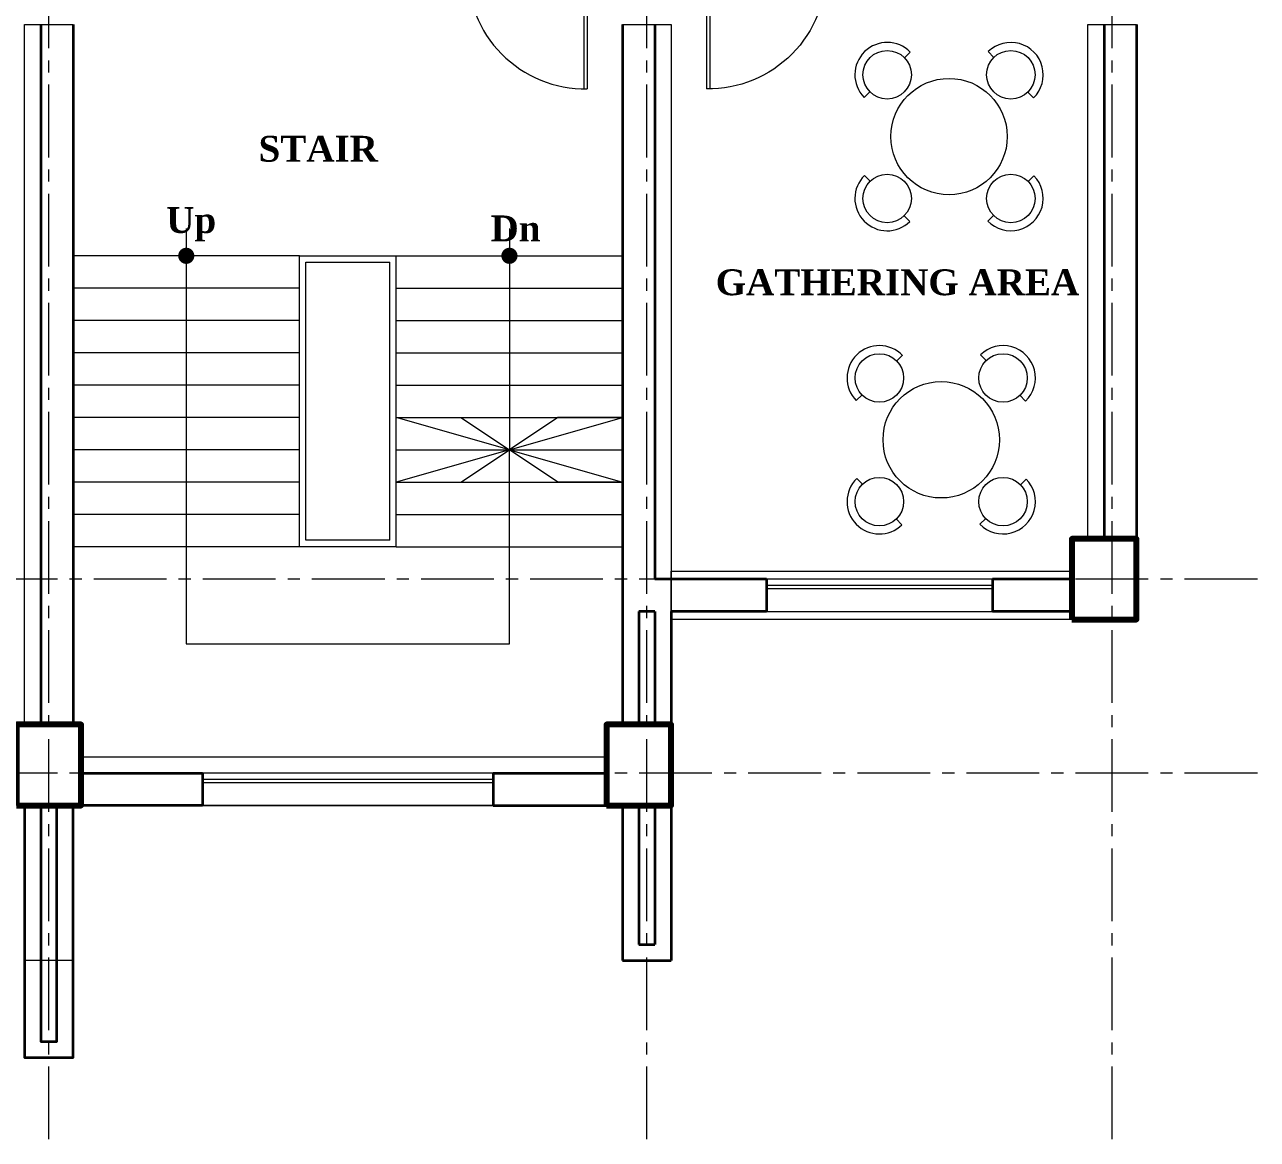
# Model space of a CAD drawing. Header units: feet. Extents: x 25261344 to 25389498, y 30010528 to 30074588.
# Drawn here: x 25364828.7 to 25365210, y 30072118.4 to 30072463.2 of the extents above; entities that cross this region are included whole.
import ezdxf

# ---------------------------------------------------------------- set-up
doc = ezdxf.new("R2010")
doc.units = ezdxf.units.FT
doc.header["$LTSCALE"] = 30
doc.header["$MEASUREMENT"] = 0
doc.linetypes.add('CENTER2', pattern=[1.125, 0.75, -0.125, 0.125, -0.125])
doc.layers.get('0').update_dxf_attribs({"lineweight": 5})
for name, color, linetype, lineweight in [('Column', 1, 'Continuous', 80), ('Dim-1', 7, 'Continuous', 9), ('Door', 32, 'Continuous', 5), ('Furnitures', 251, 'Continuous', 9), ('GRADE BEAM', 2, 'Continuous', 20), ('grid text', 252, 'CENTER2', 9), ('LINE', 193, 'Continuous', 9), ('rail', 224, 'Continuous', 9), ('STAIR', 243, 'Continuous', 13), ('TEXT', 7, 'Continuous', 18), ('WALL', 7, 'Continuous', 35), ('WIN', 142, 'Continuous', 20)]:
    doc.layers.add(name, color=color, linetype=linetype, lineweight=lineweight)
doc.styles.get("Standard").update_dxf_attribs({"font": 'timesbd.ttf'})

# ---------------------------------------------------------------- blocks, each defined once
blk = doc.blocks.new('FURN_GEN_020')
for p, q in [((-12805.42, 14462.38), (-12807.21, 14460.63)), ((-12781.3, 14462.53), (-12779.55, 14460.74)), ((-12819.71, 14448.39), (-12817.93, 14450.14)), ((-12767.31, 14448.24), (-12769.06, 14450.02)), ((-12819.56, 14424.27), (-12817.81, 14422.48)), ((-12767.15, 14424.11), (-12768.94, 14422.36)), ((-12805.57, 14409.97), (-12807.32, 14411.76)), ((-12781.45, 14410.12), (-12779.66, 14411.87))]:
    blk.add_line(p, q)
for centre, radius in [((-12812.57, 14455.38), 7.5), ((-12774.3, 14455.38), 7.5), ((-12793.43, 14436.25), 18), ((-12812.57, 14417.12), 7.5), ((-12774.3, 14417.12), 7.5)]:
    blk.add_circle(centre, radius)
for centre, start, end in [((-12812.57, 14455.38), 44.3804, 224.3804), ((-12774.3, 14455.38), 314.3804, 134.3804), ((-12812.57, 14417.12), 134.3804, 314.3804), ((-12774.3, 14417.12), 224.3804, 44.3804)]:
    blk.add_arc(centre, 10, start, end)
blk = doc.blocks.new('FG')
at = {"layer": 'Door'}
for p, q in [((-2, -5), (-2, -42.39)), ((-1, -5), (-1, -42.39))]:
    blk.add_line(p, q, dxfattribs=at)
for points in [[(-40, 0), (-38, 0), (-38, -5), (-40, -5)], [(0, 0), (-2, 0), (-2, -5), (0, -5)]]:
    blk.add_lwpolyline(points, dxfattribs=at)
blk.add_arc((-1.44, -5.83), 36.57, 178.7054, 270.6905, dxfattribs=at)
blk = doc.blocks.new('DGFGSDFG')
at = {"layer": 'grid text'}
for p, q in [((25360716.96, 30072118.41), (25360716.96, 30072999.78)), ((25360901.96, 30072118.41), (25360901.96, 30072999.78)), ((25361045.96, 30072118.41), (25361045.96, 30072999.78)), ((25361090.85, 30072291.7), (25359529.41, 30072291.7)), ((25361090.85, 30072231.7), (25359529.41, 30072231.7))]:
    blk.add_line(p, q, dxfattribs=at)
blk = doc.blocks.new('T B')
at = {"layer": 'GRADE BEAM'}
for points in [[(25353363.54, 30069016.07), (25353378.54, 30069016.07), (25353378.54, 30068799.57), (25353363.54, 30068799.57)], [(25353548.54, 30069016.07), (25353563.54, 30069016.07), (25353563.54, 30068799.57), (25353548.54, 30068799.57)], [(25353692.54, 30069016.07), (25353707.54, 30069016.07), (25353707.54, 30068857.07), (25353692.54, 30068857.07)], [(25353687.54, 30068847.07), (25353687.54, 30068832.07), (25353563.54, 30068832.07), (25353563.54, 30068847.07)], [(25353543.54, 30068789.57), (25353543.54, 30068774.57), (25353381.04, 30068774.57), (25353381.04, 30068789.57)], [(25353363.54, 30068774.57), (25353378.54, 30068774.57), (25353378.54, 30068726.57), (25353363.54, 30068726.57)], [(25353548.54, 30068774.57), (25353563.54, 30068774.57), (25353563.54, 30068726.57), (25353548.54, 30068726.57)]]:
    blk.add_lwpolyline(points, close=True, dxfattribs=at)
blk = doc.blocks.new('COL2')
at = {"layer": 'Column'}
for points in [[(1414, -566.5), (1434, -566.5), (1434, -541.5), (1414, -541.5)], [(1087.5, -624), (1107.5, -624), (1107.5, -599), (1087.5, -599)], [(1270, -624), (1290, -624), (1290, -599), (1270, -599)]]:
    blk.add_lwpolyline(points, close=True, dxfattribs=at)
at = {"layer": 'GRADE BEAM'}
blk.add_blockref('T B', (-25352273.54, -30069398.57), dxfattribs=at)

msp = doc.modelspace()

# ---------------------------------------------------------------- linework, layer by layer
at = {"layer": 'LINE', "color": 0, "ltscale": 10}
for points in [[(25364878.65, 30072400.16), (25364878.65, 30072271.7), (25364878.65, 30072271.7), (25364978.65, 30072271.7), (25364978.65, 30072331.7), (25364943.65, 30072321.7), (25364963.65, 30072321.7), (25364978.65, 30072331.7), (25365013.65, 30072321.7), (25364993.65, 30072321.7), (25364978.65, 30072331.7)], [(25364978.65, 30072400.16), (25364978.65, 30072331.7), (25364943.65, 30072341.7), (25364963.65, 30072341.7), (25364978.65, 30072331.7), (25365013.65, 30072341.7), (25364993.65, 30072341.7), (25364978.65, 30072331.7)]]:
    msp.add_lwpolyline(points, dxfattribs=at)
at = {"layer": 'LINE', "color": 0, "ltscale": 10, "const_width": 2.5}
for points in [[(25364878.65, 30072392.95, -1), (25364878.65, 30072390.45, -1)], [(25364978.65, 30072392.95, -1), (25364978.65, 30072390.45, -1)]]:
    msp.add_lwpolyline(points, format="xyb", close=True, dxfattribs=at)
at = {"layer": 'rail'}
for p, q in [((25364913.65, 30072301.7), (25364913.65, 30072391.7)), ((25364913.65, 30072391.7), (25364943.65, 30072391.7)), ((25364943.65, 30072301.7), (25364943.65, 30072391.7)), ((25364915.65, 30072303.7), (25364915.65, 30072389.7)), ((25364915.65, 30072389.7), (25364941.65, 30072389.7)), ((25364941.65, 30072303.7), (25364941.65, 30072389.7)), ((25364943.65, 30072301.7), (25364913.65, 30072301.7)), ((25364941.65, 30072303.7), (25364915.65, 30072303.7))]:
    msp.add_line(p, q, dxfattribs=at)
at = {"layer": 'STAIR'}
for p, q in [((25364913.65, 30072391.7), (25364843.65, 30072391.7)), ((25364943.65, 30072391.7), (25365013.65, 30072391.7)), ((25364913.65, 30072381.7), (25364843.65, 30072381.7)), ((25364943.65, 30072381.7), (25365013.65, 30072381.7)), ((25364913.65, 30072371.7), (25364843.65, 30072371.7)), ((25364943.65, 30072371.7), (25365013.65, 30072371.7)), ((25364913.65, 30072361.7), (25364843.65, 30072361.7)), ((25364943.65, 30072361.7), (25365013.65, 30072361.7)), ((25364913.65, 30072351.7), (25364843.65, 30072351.7)), ((25364943.65, 30072351.7), (25365013.65, 30072351.7)), ((25364913.65, 30072341.7), (25364843.65, 30072341.7)), ((25364943.65, 30072341.7), (25365013.65, 30072341.7)), ((25364913.65, 30072331.7), (25364843.65, 30072331.7)), ((25364943.65, 30072331.7), (25365013.65, 30072331.7)), ((25364913.65, 30072321.7), (25364843.65, 30072321.7)), ((25364943.65, 30072321.7), (25365013.65, 30072321.7)), ((25364913.65, 30072311.7), (25364843.65, 30072311.7)), ((25364943.65, 30072311.7), (25365013.65, 30072311.7)), ((25364913.65, 30072301.7), (25364843.65, 30072301.7)), ((25364943.65, 30072301.7), (25365013.65, 30072301.7))]:
    msp.add_line(p, q, dxfattribs=at)
at = {"layer": 'WALL', "ltscale": 10}
for p, q in [((25364833.65, 30072463.2), (25364833.65, 30072246.7)), ((25364843.65, 30072463.2), (25364843.65, 30072246.7)), ((25365013.65, 30072463.2), (25365013.65, 30072246.7)), ((25365023.65, 30072463.2), (25365023.65, 30072291.7)), ((25365162.65, 30072463.2), (25365162.65, 30072304.2)), ((25365172.65, 30072463.2), (25365172.65, 30072304.2)), ((25365058.15, 30072291.7), (25365023.65, 30072291.7)), ((25365058.15, 30072291.7), (25365058.15, 30072281.7)), ((25365152.65, 30072291.7), (25365128.15, 30072291.7)), ((25365018.65, 30072281.7), (25365018.65, 30072246.7)), ((25365023.65, 30072281.7), (25365018.65, 30072281.7)), ((25365023.65, 30072281.7), (25365023.65, 30072246.7)), ((25365058.15, 30072281.7), (25365028.65, 30072281.7)), ((25365028.65, 30072281.7), (25365028.65, 30072246.7)), ((25365152.65, 30072281.7), (25365128.15, 30072281.7)), ((25364846.15, 30072231.7), (25364883.65, 30072231.7)), ((25364883.65, 30072231.7), (25364883.65, 30072221.7)), ((25364973.65, 30072231.7), (25365008.65, 30072231.7)), ((25364883.65, 30072221.7), (25364843.65, 30072221.7)), ((25364973.65, 30072221.7), (25365013.65, 30072221.7)), ((25365013.65, 30072221.7), (25365013.65, 30072173.7)), ((25365018.65, 30072221.7), (25365018.65, 30072178.7)), ((25365023.65, 30072221.7), (25365023.65, 30072178.7)), ((25365028.65, 30072221.7), (25365028.65, 30072173.7)), ((25365018.65, 30072178.7), (25365023.65, 30072178.7)), ((25365013.65, 30072173.7), (25365028.65, 30072173.7))]:
    msp.add_line(p, q, dxfattribs=at)
for points in [[(25365128.15, 30072291.7), (25365128.15, 30072281.7)], [(25364973.65, 30072231.7), (25364973.65, 30072221.7)], [(25364828.65, 30072221.7), (25364828.65, 30072143.7), (25364843.65, 30072143.7), (25364843.65, 30072221.7)], [(25364833.65, 30072221.7), (25364833.65, 30072148.7), (25364838.65, 30072148.7), (25364838.65, 30072221.7)]]:
    msp.add_lwpolyline(points, dxfattribs=at)
at = {"layer": 'WIN'}
for p, q in [((25365128.15, 30072291.7), (25365058.15, 30072291.7)), ((25365128.15, 30072289.7), (25365058.15, 30072289.7)), ((25365128.15, 30072288.7), (25365058.15, 30072288.7)), ((25365058.15, 30072281.7), (25365128.15, 30072281.7)), ((25364973.65, 30072231.7), (25364883.65, 30072231.7)), ((25364973.65, 30072229.7), (25364883.65, 30072229.7)), ((25364973.65, 30072228.7), (25364883.65, 30072228.7)), ((25364883.65, 30072221.7), (25364973.65, 30072221.7))]:
    msp.add_line(p, q, dxfattribs=at)

# ---------------------------------------------------------------- block references
msp.add_blockref('DGFGSDFG', (4119.2, 0))
at = {"layer": 'Dim-1'}
msp.add_blockref('COL2', (25363738.65, 30072845.7), dxfattribs=at)
at = {"layer": 'Door', "color": 2}
msp.add_blockref('FG', (25365003.65, 30072485.7), dxfattribs=at)
at = {"layer": 'Door', "color": 2, "xscale": -1}
msp.add_blockref('FG', (25365038.65, 30072485.7), dxfattribs=at)
at = {"layer": 'Furnitures'}
for p in [(25377908.09, 30057992.32), (25377905.67, 30057898.54)]:
    msp.add_blockref('FURN_GEN_020', p, dxfattribs=at)

# ---------------------------------------------------------------- texts
at = {"layer": 'TEXT', "ltscale": 10, "char_height": 8}
for s, insert, width, attachment_point in [('STAIR', (25364901.02, 30072420.7), 174.7812, 7), ('Up', (25364887.91, 30072396.16), 179.7812, 9), ('Dn', (25364988.25, 30072396.16), 172.2812, 9), ('GATHERING AREA ', (25365042.46, 30072387.52), 174.7812, 1)]:
    msp.add_mtext(s, dxfattribs=dict(at, insert=insert, width=width, attachment_point=attachment_point))

doc.saveas('drawing.dxf')
